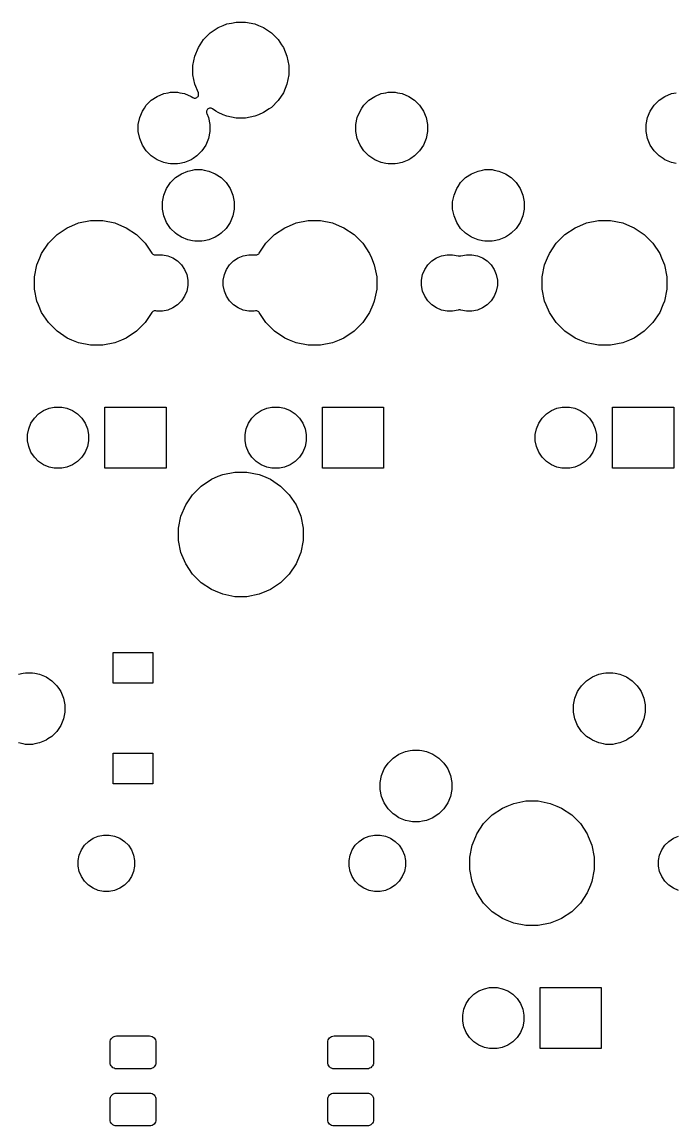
# Model space of a CAD drawing. Extents: x -9 to 373, y -109 to 9.
# Drawn here: x 311.87 to 333.3, y -108.63 to -72.4 of the extents above; entities that cross this region are included whole.
import ezdxf

# ---------------------------------------------------------------- set-up
doc = ezdxf.new("R2010")
doc.units = 0
doc.layers.add('BLACK', color=7, linetype='CONTINUOUS')

msp = doc.modelspace()

# ---------------------------------------------------------------- linework, layer by layer
at = {"layer": 'BLACK', "linetype": 'CONTINUOUS'}
for p, q in [((318.596, -72.463), (318.748, -72.4328)), ((318.748, -72.4328), (318.901, -72.4025)), ((318.901, -72.4025), (319.211, -72.4025)), ((319.211, -72.4025), (319.515, -72.463)), ((317.832, -72.9735), (318.052, -72.7541)), ((318.052, -72.7541), (318.31, -72.5818)), ((318.31, -72.5818), (318.478, -72.5122)), ((318.31, -72.5818), (318.31, -72.5818)), ((318.478, -72.5122), (318.596, -72.463)), ((319.515, -72.463), (319.634, -72.5122)), ((319.634, -72.5122), (319.802, -72.5818)), ((319.802, -72.5818), (319.802, -72.5818)), ((319.802, -72.5818), (320.06, -72.7541)), ((320.06, -72.7541), (320.279, -72.9735)), ((317.66, -73.2315), (317.717, -73.1459)), ((317.717, -73.1459), (317.832, -72.9735)), ((320.279, -72.9735), (320.394, -73.1459)), ((320.394, -73.1459), (320.451, -73.2315)), ((317.481, -73.8224), (317.541, -73.5181)), ((317.541, -73.5181), (317.66, -73.2315)), ((320.451, -73.2315), (320.57, -73.5181)), ((320.57, -73.5181), (320.631, -73.8224)), ((317.481, -74.1326), (317.481, -73.8224)), ((320.631, -73.8224), (320.631, -74.1326)), ((317.541, -74.4369), (317.481, -74.1326)), ((320.631, -74.1326), (320.57, -74.4369)), ((317.66, -74.7242), (317.541, -74.4369)), ((320.57, -74.4369), (320.451, -74.7235)), ((315.952, -75.1328), (316.115, -74.969)), ((316.115, -74.969), (316.308, -74.8403)), ((316.308, -74.8403), (316.522, -74.7517)), ((316.308, -74.8403), (316.308, -74.8403)), ((316.522, -74.7517), (316.673, -74.7216)), ((316.673, -74.7216), (316.749, -74.7065)), ((316.749, -74.7065), (316.981, -74.7065)), ((316.981, -74.7065), (317.057, -74.7216)), ((317.057, -74.7216), (317.208, -74.7517)), ((317.208, -74.7517), (317.422, -74.8403)), ((317.422, -74.8403), (317.422, -74.8403)), ((317.422, -74.8403), (317.475, -74.876)), ((317.475, -74.876), (317.497, -74.8875)), ((317.497, -74.8875), (317.52, -74.8946)), ((317.52, -74.8946), (317.545, -74.897)), ((317.545, -74.897), (317.569, -74.8946)), ((317.569, -74.8946), (317.593, -74.8875)), ((317.593, -74.8875), (317.614, -74.876)), ((317.614, -74.876), (317.633, -74.8604)), ((317.633, -74.8604), (317.649, -74.8415)), ((317.649, -74.8415), (317.66, -74.8199)), ((317.667, -74.7476), (317.66, -74.7242)), ((317.66, -74.8199), (317.667, -74.7964)), ((317.67, -74.772), (317.667, -74.7476)), ((317.667, -74.7964), (317.67, -74.772)), ((320.279, -74.9815), (320.06, -75.2009)), ((320.451, -74.7235), (320.279, -74.9815)), ((320.451, -74.7235), (320.451, -74.7235)), ((323.095, -75.1328), (323.259, -74.969)), ((323.259, -74.969), (323.452, -74.8403)), ((323.452, -74.8403), (323.666, -74.7517)), ((323.452, -74.8403), (323.452, -74.8403)), ((323.666, -74.7517), (323.817, -74.7216)), ((323.817, -74.7216), (323.893, -74.7065)), ((323.893, -74.7065), (324.125, -74.7065)), ((324.125, -74.7065), (324.2, -74.7216)), ((324.2, -74.7216), (324.352, -74.7517)), ((324.352, -74.7517), (324.566, -74.8403)), ((324.566, -74.8403), (324.566, -74.8403)), ((324.566, -74.8403), (324.758, -74.969)), ((324.758, -74.969), (324.922, -75.1328)), ((332.62, -75.1328), (332.784, -74.969)), ((332.784, -74.969), (332.977, -74.8403)), ((332.977, -74.8403), (333.191, -74.7517)), ((332.977, -74.8403), (332.977, -74.8403)), ((333.191, -74.7517), (333.342, -74.7216)), ((315.734, -75.5395), (315.823, -75.3255)), ((315.823, -75.3255), (315.887, -75.2299)), ((315.887, -75.2299), (315.952, -75.1328)), ((317.931, -75.3281), (317.929, -75.3525)), ((317.929, -75.3525), (317.931, -75.3769)), ((317.938, -75.3047), (317.931, -75.3281)), ((317.95, -75.283), (317.938, -75.3047)), ((317.965, -75.2641), (317.95, -75.283)), ((317.984, -75.2486), (317.965, -75.2641)), ((318.006, -75.237), (317.984, -75.2486)), ((318.029, -75.2299), (318.006, -75.237)), ((318.054, -75.2275), (318.029, -75.2299)), ((318.078, -75.2299), (318.054, -75.2275)), ((318.101, -75.237), (318.078, -75.2299)), ((318.123, -75.2486), (318.101, -75.237)), ((318.238, -75.3255), (318.123, -75.2486)), ((318.31, -75.3732), (318.238, -75.3255)), ((319.983, -75.2519), (319.802, -75.3732)), ((320.06, -75.2009), (319.983, -75.2519)), ((322.878, -75.5395), (322.967, -75.3255)), ((322.967, -75.3255), (323.03, -75.2299)), ((323.03, -75.2299), (323.095, -75.1328)), ((324.922, -75.1328), (324.987, -75.2299)), ((324.987, -75.2299), (325.051, -75.3255)), ((325.051, -75.3255), (325.14, -75.5395)), ((332.403, -75.5395), (332.492, -75.3255)), ((332.492, -75.3255), (332.555, -75.2299)), ((332.555, -75.2299), (332.62, -75.1328)), ((315.689, -75.7667), (315.734, -75.5395)), ((317.931, -75.3769), (317.938, -75.4003)), ((317.938, -75.4003), (317.996, -75.5395)), ((317.996, -75.5395), (318.041, -75.7667)), ((318.478, -75.4428), (318.31, -75.3732)), ((318.596, -75.492), (318.478, -75.4428)), ((318.748, -75.5222), (318.596, -75.492)), ((318.901, -75.5525), (318.748, -75.5222)), ((319.211, -75.5525), (318.901, -75.5525)), ((319.363, -75.5222), (319.211, -75.5525)), ((319.515, -75.492), (319.363, -75.5222)), ((319.634, -75.4428), (319.515, -75.492)), ((319.802, -75.3732), (319.634, -75.4428)), ((322.833, -75.7667), (322.878, -75.5395)), ((325.14, -75.5395), (325.185, -75.7667)), ((332.358, -75.7667), (332.403, -75.5395)), ((315.689, -75.9983), (315.689, -75.7667)), ((315.734, -76.2255), (315.689, -75.9983)), ((318.041, -75.9983), (317.996, -76.2255)), ((318.041, -75.7667), (318.041, -75.9983)), ((322.833, -75.9983), (322.833, -75.7667)), ((322.878, -76.2255), (322.833, -75.9983)), ((325.185, -75.9983), (325.14, -76.2255)), ((325.185, -75.7667), (325.185, -75.9983)), ((332.358, -75.9983), (332.358, -75.7667)), ((332.403, -76.2255), (332.358, -75.9983)), ((315.823, -76.4395), (315.734, -76.2255)), ((315.952, -76.6322), (315.823, -76.4395)), ((315.823, -76.4395), (315.823, -76.4395)), ((317.907, -76.4395), (317.778, -76.6322)), ((317.996, -76.2255), (317.907, -76.4395)), ((317.907, -76.4395), (317.907, -76.4395)), ((322.967, -76.4395), (322.878, -76.2255)), ((323.095, -76.6322), (322.967, -76.4395)), ((322.967, -76.4395), (322.967, -76.4395)), ((325.051, -76.4395), (324.922, -76.6322)), ((325.14, -76.2255), (325.051, -76.4395)), ((325.051, -76.4395), (325.051, -76.4395)), ((332.492, -76.4395), (332.403, -76.2255)), ((332.62, -76.6322), (332.492, -76.4395)), ((332.492, -76.4395), (332.492, -76.4395)), ((316.115, -76.796), (315.952, -76.6322)), ((316.244, -76.8818), (316.115, -76.796)), ((317.615, -76.796), (317.486, -76.8818)), ((317.778, -76.6322), (317.615, -76.796)), ((323.259, -76.796), (323.095, -76.6322)), ((323.388, -76.8818), (323.259, -76.796)), ((324.758, -76.796), (324.63, -76.8818)), ((324.922, -76.6322), (324.758, -76.796)), ((332.784, -76.796), (332.62, -76.6322)), ((332.913, -76.8818), (332.784, -76.796)), ((316.308, -76.9247), (316.244, -76.8818)), ((316.522, -77.0133), (316.308, -76.9247)), ((316.673, -77.0434), (316.522, -77.0133)), ((316.749, -77.0585), (316.673, -77.0434)), ((316.981, -77.0585), (316.749, -77.0585)), ((317.057, -77.0434), (316.981, -77.0585)), ((317.208, -77.0133), (317.057, -77.0434)), ((317.422, -76.9247), (317.208, -77.0133)), ((317.486, -76.8818), (317.422, -76.9247)), ((323.452, -76.9247), (323.388, -76.8818)), ((323.666, -77.0133), (323.452, -76.9247)), ((323.817, -77.0434), (323.666, -77.0133)), ((323.893, -77.0585), (323.817, -77.0434)), ((324.125, -77.0585), (323.893, -77.0585)), ((324.2, -77.0434), (324.125, -77.0585)), ((324.352, -77.0133), (324.2, -77.0434)), ((324.566, -76.9247), (324.352, -77.0133)), ((324.63, -76.8818), (324.566, -76.9247)), ((332.977, -76.9247), (332.913, -76.8818)), ((333.191, -77.0133), (332.977, -76.9247)), ((333.342, -77.0434), (333.191, -77.0133)), ((316.745, -77.6728), (316.909, -77.509)), ((316.909, -77.509), (317.102, -77.3803)), ((317.102, -77.3803), (317.316, -77.2917)), ((317.102, -77.3803), (317.102, -77.3803)), ((317.316, -77.2917), (317.467, -77.2616)), ((317.467, -77.2616), (317.543, -77.2465)), ((317.543, -77.2465), (317.775, -77.2465)), ((317.775, -77.2465), (317.85, -77.2616)), ((317.85, -77.2616), (318.002, -77.2917)), ((318.002, -77.2917), (318.216, -77.3803)), ((318.216, -77.3803), (318.216, -77.3803)), ((318.216, -77.3803), (318.408, -77.509)), ((318.408, -77.509), (318.572, -77.6728)), ((326.27, -77.6728), (326.434, -77.509)), ((326.434, -77.509), (326.627, -77.3803)), ((326.627, -77.3803), (326.841, -77.2917)), ((326.627, -77.3803), (326.627, -77.3803)), ((326.841, -77.2917), (326.992, -77.2616)), ((326.992, -77.2616), (327.068, -77.2465)), ((327.068, -77.2465), (327.3, -77.2465)), ((327.3, -77.2465), (327.375, -77.2616)), ((327.375, -77.2616), (327.527, -77.2917)), ((327.527, -77.2917), (327.741, -77.3803)), ((327.741, -77.3803), (327.741, -77.3803)), ((327.741, -77.3803), (327.933, -77.509)), ((327.933, -77.509), (328.097, -77.6728)), ((316.528, -78.0795), (316.617, -77.8655)), ((316.617, -77.8655), (316.659, -77.8013)), ((316.659, -77.8013), (316.745, -77.6728)), ((318.572, -77.6728), (318.658, -77.8013)), ((318.658, -77.8013), (318.701, -77.8655)), ((318.701, -77.8655), (318.79, -78.0795)), ((326.053, -78.0795), (326.142, -77.8655)), ((326.142, -77.8655), (326.184, -77.8013)), ((326.184, -77.8013), (326.27, -77.6728)), ((328.097, -77.6728), (328.183, -77.8013)), ((328.183, -77.8013), (328.226, -77.8655)), ((328.226, -77.8655), (328.315, -78.0795)), ((316.483, -78.3067), (316.528, -78.0795)), ((318.79, -78.0795), (318.835, -78.3067)), ((326.008, -78.3067), (326.053, -78.0795)), ((328.315, -78.0795), (328.36, -78.3067)), ((316.483, -78.5383), (316.483, -78.3067)), ((316.528, -78.7655), (316.483, -78.5383)), ((318.835, -78.5383), (318.79, -78.7655)), ((318.835, -78.3067), (318.835, -78.5383)), ((326.008, -78.5383), (326.008, -78.3067)), ((326.053, -78.7655), (326.008, -78.5383)), ((328.36, -78.5383), (328.315, -78.7655)), ((328.36, -78.3067), (328.36, -78.5383)), ((313.729, -78.9962), (314.124, -78.9176)), ((314.124, -78.9176), (314.526, -78.9176)), ((314.526, -78.9176), (314.921, -78.9962)), ((316.617, -78.9795), (316.528, -78.7655)), ((316.745, -79.1722), (316.617, -78.9795)), ((316.617, -78.9795), (316.617, -78.9795)), ((318.701, -78.9795), (318.572, -79.1722)), ((318.79, -78.7655), (318.701, -78.9795)), ((318.701, -78.9795), (318.701, -78.9795)), ((320.872, -78.9962), (321.267, -78.9176)), ((321.267, -78.9176), (321.67, -78.9176)), ((321.67, -78.9176), (322.065, -78.9962)), ((326.142, -78.9795), (326.053, -78.7655)), ((326.27, -79.1722), (326.142, -78.9795)), ((326.142, -78.9795), (326.142, -78.9795)), ((328.226, -78.9795), (328.097, -79.1722)), ((328.315, -78.7655), (328.226, -78.9795)), ((328.226, -78.9795), (328.226, -78.9795)), ((330.397, -78.9962), (330.792, -78.9176)), ((330.792, -78.9176), (331.195, -78.9176)), ((331.195, -78.9176), (331.59, -78.9962)), ((313.021, -79.3741), (313.356, -79.1503)), ((313.356, -79.1503), (313.511, -79.0865)), ((313.511, -79.0865), (313.729, -78.9962)), ((314.921, -78.9962), (315.139, -79.0865)), ((315.139, -79.0865), (315.294, -79.1503)), ((315.294, -79.1503), (315.629, -79.3741)), ((316.909, -79.336), (316.745, -79.1722)), ((316.966, -79.3741), (316.909, -79.336)), ((318.408, -79.336), (318.351, -79.3741)), ((318.572, -79.1722), (318.408, -79.336)), ((320.165, -79.3741), (320.5, -79.1503)), ((320.5, -79.1503), (320.654, -79.0865)), ((320.654, -79.0865), (320.872, -78.9962)), ((322.065, -78.9962), (322.283, -79.0865)), ((322.283, -79.0865), (322.437, -79.1503)), ((322.437, -79.1503), (322.772, -79.3741)), ((326.434, -79.336), (326.27, -79.1722)), ((326.491, -79.3741), (326.434, -79.336)), ((327.933, -79.336), (327.876, -79.3741)), ((328.097, -79.1722), (327.933, -79.336)), ((329.69, -79.3741), (330.025, -79.1503)), ((330.025, -79.1503), (330.179, -79.0865)), ((330.179, -79.0865), (330.397, -78.9962)), ((331.59, -78.9962), (331.808, -79.0865)), ((331.808, -79.0865), (331.962, -79.1503)), ((331.962, -79.1503), (332.297, -79.3741)), ((312.513, -79.9939), (312.737, -79.659)), ((312.737, -79.659), (313.021, -79.3741)), ((315.629, -79.3741), (315.913, -79.659)), ((315.913, -79.659), (315.913, -79.659)), ((315.913, -79.659), (316.135, -79.9902)), ((317.102, -79.4647), (316.966, -79.3741)), ((317.316, -79.5533), (317.102, -79.4647)), ((317.467, -79.5834), (317.316, -79.5533)), ((317.543, -79.5985), (317.467, -79.5834)), ((317.775, -79.5985), (317.543, -79.5985)), ((317.85, -79.5834), (317.775, -79.5985)), ((318.002, -79.5533), (317.85, -79.5834)), ((318.216, -79.4647), (318.002, -79.5533)), ((318.351, -79.3741), (318.216, -79.4647)), ((319.659, -79.9902), (319.88, -79.659)), ((319.88, -79.659), (320.165, -79.3741)), ((319.88, -79.659), (319.88, -79.659)), ((322.772, -79.3741), (323.057, -79.659)), ((323.057, -79.659), (323.281, -79.9939)), ((326.627, -79.4647), (326.491, -79.3741)), ((326.841, -79.5533), (326.627, -79.4647)), ((326.992, -79.5834), (326.841, -79.5533)), ((327.068, -79.5985), (326.992, -79.5834)), ((327.3, -79.5985), (327.068, -79.5985)), ((327.375, -79.5834), (327.3, -79.5985)), ((327.527, -79.5533), (327.375, -79.5834)), ((327.741, -79.4647), (327.527, -79.5533)), ((327.876, -79.3741), (327.741, -79.4647)), ((329.182, -79.9939), (329.405, -79.659)), ((329.405, -79.659), (329.69, -79.3741)), ((332.297, -79.3741), (332.582, -79.659)), ((332.582, -79.659), (332.806, -79.9939)), ((312.453, -80.1379), (312.513, -79.9939)), ((316.135, -79.9902), (316.15, -80.0092)), ((316.15, -80.0092), (316.169, -80.0247)), ((316.169, -80.0247), (316.191, -80.0363)), ((316.191, -80.0363), (316.214, -80.0434)), ((316.214, -80.0434), (316.239, -80.0458)), ((316.239, -80.0458), (316.263, -80.0434)), ((316.263, -80.0434), (316.298, -80.0365)), ((316.298, -80.0365), (316.48, -80.0365)), ((316.48, -80.0365), (316.659, -80.0721)), ((319.135, -80.0721), (319.314, -80.0365)), ((319.314, -80.0365), (319.496, -80.0365)), ((319.496, -80.0365), (319.531, -80.0434)), ((319.531, -80.0434), (319.555, -80.0458)), ((319.555, -80.0458), (319.579, -80.0434)), ((319.579, -80.0434), (319.603, -80.0363)), ((319.603, -80.0363), (319.625, -80.0247)), ((319.625, -80.0247), (319.643, -80.0092)), ((319.643, -80.0092), (319.659, -79.9902)), ((323.281, -79.9939), (323.341, -80.1379)), ((325.644, -80.0721), (325.823, -80.0365)), ((325.823, -80.0365), (326.005, -80.0365)), ((326.005, -80.0365), (326.184, -80.0721)), ((326.279, -80.0721), (326.458, -80.0365)), ((326.458, -80.0365), (326.64, -80.0365)), ((326.64, -80.0365), (326.819, -80.0721)), ((329.122, -80.1379), (329.182, -79.9939)), ((332.806, -79.9939), (332.866, -80.1379)), ((312.28, -80.7611), (312.359, -80.366)), ((312.359, -80.366), (312.453, -80.1379)), ((316.659, -80.0721), (316.827, -80.1419)), ((316.827, -80.1419), (316.979, -80.2432)), ((316.979, -80.2432), (317.108, -80.3722)), ((317.108, -80.3722), (317.209, -80.5239)), ((318.584, -80.5239), (318.686, -80.3722)), ((318.686, -80.3722), (318.815, -80.2432)), ((318.815, -80.2432), (318.966, -80.1419)), ((318.966, -80.1419), (319.135, -80.0721)), ((323.341, -80.1379), (323.435, -80.366)), ((323.435, -80.366), (323.514, -80.7611)), ((325.093, -80.5239), (325.194, -80.3722)), ((325.194, -80.3722), (325.323, -80.2432)), ((325.323, -80.2432), (325.475, -80.1419)), ((325.475, -80.1419), (325.644, -80.0721)), ((326.184, -80.0721), (326.184, -80.0721)), ((326.184, -80.0721), (326.184, -80.0722)), ((326.184, -80.0722), (326.207, -80.079)), ((326.207, -80.079), (326.231, -80.0814)), ((326.231, -80.0814), (326.256, -80.079)), ((326.256, -80.079), (326.278, -80.0722)), ((326.278, -80.0722), (326.279, -80.0721)), ((326.279, -80.0721), (326.279, -80.0721)), ((326.819, -80.0721), (326.987, -80.1419)), ((326.987, -80.1419), (327.139, -80.2432)), ((327.139, -80.2432), (327.268, -80.3722)), ((327.268, -80.3722), (327.369, -80.5239)), ((328.949, -80.7611), (329.027, -80.366)), ((329.027, -80.366), (329.122, -80.1379)), ((332.866, -80.1379), (332.96, -80.366)), ((332.96, -80.366), (333.039, -80.7611)), ((312.28, -81.1639), (312.28, -80.7611)), ((317.209, -80.5239), (317.279, -80.6924)), ((317.279, -80.6924), (317.315, -80.8713)), ((318.479, -80.8713), (318.515, -80.6924)), ((318.515, -80.6924), (318.584, -80.5239)), ((323.514, -80.7611), (323.514, -81.1639)), ((324.988, -80.8713), (325.023, -80.6924)), ((325.023, -80.6924), (325.093, -80.5239)), ((327.369, -80.5239), (327.439, -80.6924)), ((327.439, -80.6924), (327.475, -80.8713)), ((328.949, -81.1639), (328.949, -80.7611)), ((333.039, -80.7611), (333.039, -81.1639)), ((317.315, -81.0537), (317.279, -81.2326)), ((317.315, -80.8713), (317.315, -81.0537)), ((318.479, -81.0537), (318.479, -80.8713)), ((318.515, -81.2326), (318.479, -81.0537)), ((324.988, -81.0537), (324.988, -80.8713)), ((325.023, -81.2326), (324.988, -81.0537)), ((327.475, -81.0537), (327.439, -81.2326)), ((327.475, -80.8713), (327.475, -81.0537)), ((312.359, -81.559), (312.28, -81.1639)), ((317.209, -81.4011), (317.108, -81.5528)), ((317.279, -81.2326), (317.209, -81.4011)), ((318.584, -81.4011), (318.515, -81.2326)), ((318.686, -81.5528), (318.584, -81.4011)), ((323.514, -81.1639), (323.435, -81.559)), ((325.093, -81.4011), (325.023, -81.2326)), ((325.194, -81.5528), (325.093, -81.4011)), ((327.369, -81.4011), (327.268, -81.5528)), ((327.439, -81.2326), (327.369, -81.4011)), ((329.027, -81.559), (328.949, -81.1639)), ((333.039, -81.1639), (332.96, -81.559)), ((312.41, -81.6818), (312.359, -81.559)), ((312.513, -81.9311), (312.41, -81.6818)), ((316.659, -81.8529), (316.48, -81.8885)), ((316.827, -81.7831), (316.659, -81.8529)), ((316.979, -81.6818), (316.827, -81.7831)), ((317.108, -81.5528), (316.979, -81.6818)), ((318.815, -81.6818), (318.686, -81.5528)), ((318.966, -81.7831), (318.815, -81.6818)), ((319.135, -81.8529), (318.966, -81.7831)), ((319.314, -81.8885), (319.135, -81.8529)), ((323.384, -81.6818), (323.281, -81.9311)), ((323.435, -81.559), (323.384, -81.6818)), ((325.323, -81.6818), (325.194, -81.5528)), ((325.475, -81.7831), (325.323, -81.6818)), ((325.644, -81.8529), (325.475, -81.7831)), ((325.823, -81.8885), (325.644, -81.8529)), ((326.184, -81.8529), (326.005, -81.8885)), ((326.207, -81.846), (326.184, -81.8528)), ((326.184, -81.8528), (326.184, -81.8529)), ((326.184, -81.8529), (326.184, -81.8529)), ((326.231, -81.8436), (326.207, -81.846)), ((326.256, -81.846), (326.231, -81.8436)), ((326.278, -81.8528), (326.256, -81.846)), ((326.279, -81.8529), (326.278, -81.8528)), ((326.458, -81.8885), (326.279, -81.8529)), ((326.279, -81.8529), (326.279, -81.8529)), ((326.819, -81.8529), (326.64, -81.8885)), ((326.987, -81.7831), (326.819, -81.8529)), ((327.139, -81.6818), (326.987, -81.7831)), ((327.268, -81.5528), (327.139, -81.6818)), ((329.078, -81.6818), (329.027, -81.559)), ((329.182, -81.9311), (329.078, -81.6818)), ((332.909, -81.6818), (332.806, -81.9311)), ((332.96, -81.559), (332.909, -81.6818)), ((312.737, -82.266), (312.513, -81.9311)), ((316.135, -81.9348), (315.913, -82.266)), ((316.15, -81.9158), (316.135, -81.9348)), ((316.169, -81.9003), (316.15, -81.9158)), ((316.191, -81.8887), (316.169, -81.9003)), ((316.214, -81.8816), (316.191, -81.8887)), ((316.239, -81.8792), (316.214, -81.8816)), ((316.263, -81.8816), (316.239, -81.8792)), ((316.298, -81.8885), (316.263, -81.8816)), ((316.48, -81.8885), (316.298, -81.8885)), ((319.496, -81.8885), (319.314, -81.8885)), ((319.531, -81.8816), (319.496, -81.8885)), ((319.555, -81.8792), (319.531, -81.8816)), ((319.579, -81.8816), (319.555, -81.8792)), ((319.603, -81.8887), (319.579, -81.8816)), ((319.625, -81.9003), (319.603, -81.8887)), ((319.643, -81.9158), (319.625, -81.9003)), ((319.659, -81.9348), (319.643, -81.9158)), ((319.88, -82.266), (319.659, -81.9348)), ((323.281, -81.9311), (323.057, -82.266)), ((326.005, -81.8885), (325.823, -81.8885)), ((326.64, -81.8885), (326.458, -81.8885)), ((329.405, -82.266), (329.182, -81.9311)), ((332.806, -81.9311), (332.582, -82.266)), ((313.021, -82.5509), (312.737, -82.266)), ((313.356, -82.7747), (313.021, -82.5509)), ((315.629, -82.5509), (315.294, -82.7747)), ((315.913, -82.266), (315.629, -82.5509)), ((320.165, -82.5509), (319.88, -82.266)), ((320.5, -82.7747), (320.165, -82.5509)), ((322.772, -82.5509), (322.437, -82.7747)), ((323.057, -82.266), (322.772, -82.5509)), ((329.69, -82.5509), (329.405, -82.266)), ((330.025, -82.7747), (329.69, -82.5509)), ((332.297, -82.5509), (331.962, -82.7747)), ((332.582, -82.266), (332.297, -82.5509)), ((313.511, -82.8385), (313.356, -82.7747)), ((313.729, -82.9288), (313.511, -82.8385)), ((314.124, -83.0074), (313.729, -82.9288)), ((314.921, -82.9288), (314.526, -83.0074)), ((315.139, -82.8385), (314.921, -82.9288)), ((315.294, -82.7747), (315.139, -82.8385)), ((320.654, -82.8385), (320.5, -82.7747)), ((320.872, -82.9288), (320.654, -82.8385)), ((321.267, -83.0074), (320.872, -82.9288)), ((322.065, -82.9288), (321.67, -83.0074)), ((322.283, -82.8385), (322.065, -82.9288)), ((322.437, -82.7747), (322.283, -82.8385)), ((330.179, -82.8385), (330.025, -82.7747)), ((330.397, -82.9288), (330.179, -82.8385)), ((330.792, -83.0074), (330.397, -82.9288)), ((331.59, -82.9288), (331.195, -83.0074)), ((331.808, -82.8385), (331.59, -82.9288)), ((331.962, -82.7747), (331.808, -82.8385)), ((314.526, -83.0074), (314.124, -83.0074)), ((321.67, -83.0074), (321.267, -83.0074)), ((331.195, -83.0074), (330.792, -83.0074)), ((312.58, -85.1532), (312.762, -85.0776)), ((312.762, -85.0776), (312.932, -85.0439)), ((312.932, -85.0439), (312.956, -85.039)), ((312.956, -85.039), (313.154, -85.039)), ((313.154, -85.039), (313.178, -85.0439)), ((313.178, -85.0439), (313.348, -85.0776)), ((313.348, -85.0776), (313.53, -85.1532)), ((314.591, -87.046), (314.591, -85.039)), ((314.591, -85.039), (316.599, -85.039)), ((316.599, -85.039), (316.599, -87.046)), ((319.723, -85.1532), (319.906, -85.0776)), ((319.906, -85.0776), (320.075, -85.0439)), ((320.075, -85.0439), (320.1, -85.039)), ((320.1, -85.039), (320.298, -85.039)), ((320.298, -85.039), (320.322, -85.0439)), ((320.322, -85.0439), (320.491, -85.0776)), ((320.491, -85.0776), (320.674, -85.1532)), ((321.735, -87.046), (321.735, -85.039)), ((321.735, -85.039), (323.742, -85.039)), ((323.742, -85.039), (323.742, -87.046)), ((329.248, -85.1532), (329.431, -85.0776)), ((329.431, -85.0776), (329.6, -85.0439)), ((329.6, -85.0439), (329.625, -85.039)), ((329.625, -85.039), (329.823, -85.039)), ((329.823, -85.039), (329.847, -85.0439)), ((329.847, -85.0439), (330.016, -85.0776)), ((330.016, -85.0776), (330.199, -85.1532)), ((331.26, -87.046), (331.26, -85.039)), ((331.26, -85.039), (333.267, -85.039)), ((333.267, -85.039), (333.267, -87.046)), ((312.166, -85.5672), (312.276, -85.4028)), ((312.276, -85.4028), (312.415, -85.263)), ((312.415, -85.263), (312.58, -85.1532)), ((313.53, -85.1532), (313.695, -85.263)), ((313.695, -85.263), (313.834, -85.4028)), ((313.834, -85.4028), (313.944, -85.5672)), ((319.309, -85.5672), (319.419, -85.4028)), ((319.419, -85.4028), (319.559, -85.263)), ((319.559, -85.263), (319.723, -85.1532)), ((320.674, -85.1532), (320.838, -85.263)), ((320.838, -85.263), (320.978, -85.4028)), ((320.978, -85.4028), (321.088, -85.5672)), ((328.834, -85.5672), (328.944, -85.4028)), ((328.944, -85.4028), (329.084, -85.263)), ((329.084, -85.263), (329.248, -85.1532)), ((330.199, -85.1532), (330.363, -85.263)), ((330.363, -85.263), (330.503, -85.4028)), ((330.503, -85.4028), (330.613, -85.5672)), ((312.051, -85.9437), (312.09, -85.7498)), ((312.09, -85.7498), (312.166, -85.5672)), ((313.944, -85.5672), (314.02, -85.7498)), ((314.02, -85.7498), (314.058, -85.9437)), ((319.195, -85.9437), (319.234, -85.7498)), ((319.234, -85.7498), (319.309, -85.5672)), ((321.088, -85.5672), (321.164, -85.7498)), ((321.164, -85.7498), (321.202, -85.9437)), ((328.72, -85.9437), (328.759, -85.7498)), ((328.759, -85.7498), (328.834, -85.5672)), ((330.613, -85.5672), (330.689, -85.7498)), ((330.689, -85.7498), (330.727, -85.9437)), ((312.051, -86.1413), (312.051, -85.9437)), ((312.09, -86.3352), (312.051, -86.1413)), ((314.058, -86.1413), (314.02, -86.3352)), ((314.058, -85.9437), (314.058, -86.1413)), ((319.195, -86.1413), (319.195, -85.9437)), ((319.234, -86.3352), (319.195, -86.1413)), ((321.202, -86.1413), (321.164, -86.3352)), ((321.202, -85.9437), (321.202, -86.1413)), ((328.72, -86.1413), (328.72, -85.9437)), ((328.759, -86.3352), (328.72, -86.1413)), ((330.727, -86.1413), (330.689, -86.3352)), ((330.727, -85.9437), (330.727, -86.1413)), ((312.166, -86.5178), (312.09, -86.3352)), ((312.276, -86.6822), (312.166, -86.5178)), ((313.944, -86.5178), (313.834, -86.6822)), ((314.02, -86.3352), (313.944, -86.5178)), ((319.309, -86.5178), (319.234, -86.3352)), ((319.419, -86.6822), (319.309, -86.5178)), ((321.088, -86.5178), (320.978, -86.6822)), ((321.164, -86.3352), (321.088, -86.5178)), ((328.834, -86.5178), (328.759, -86.3352)), ((328.944, -86.6822), (328.834, -86.5178)), ((330.613, -86.5178), (330.503, -86.6822)), ((330.689, -86.3352), (330.613, -86.5178)), ((312.415, -86.822), (312.276, -86.6822)), ((312.58, -86.9318), (312.415, -86.822)), ((312.762, -87.0074), (312.58, -86.9318)), ((313.53, -86.9318), (313.348, -87.0074)), ((313.695, -86.822), (313.53, -86.9318)), ((313.834, -86.6822), (313.695, -86.822)), ((319.559, -86.822), (319.419, -86.6822)), ((319.723, -86.9318), (319.559, -86.822)), ((319.906, -87.0074), (319.723, -86.9318)), ((320.674, -86.9318), (320.491, -87.0074)), ((320.838, -86.822), (320.674, -86.9318)), ((320.978, -86.6822), (320.838, -86.822)), ((329.084, -86.822), (328.944, -86.6822)), ((329.248, -86.9318), (329.084, -86.822)), ((329.431, -87.0074), (329.248, -86.9318)), ((330.199, -86.9318), (330.016, -87.0074)), ((330.363, -86.822), (330.199, -86.9318)), ((330.503, -86.6822), (330.363, -86.822)), ((312.929, -87.0405), (312.762, -87.0074)), ((312.956, -87.046), (312.929, -87.0405)), ((313.154, -87.046), (312.956, -87.046)), ((313.181, -87.0405), (313.154, -87.046)), ((313.348, -87.0074), (313.181, -87.0405)), ((316.599, -87.046), (314.591, -87.046)), ((318.087, -87.4053), (318.316, -87.3104)), ((318.316, -87.3104), (318.459, -87.2512)), ((318.459, -87.2512), (318.854, -87.1726)), ((318.854, -87.1726), (319.257, -87.1726)), ((319.257, -87.1726), (319.652, -87.2512)), ((319.652, -87.2512), (319.795, -87.3104)), ((319.795, -87.3104), (320.024, -87.4053)), ((320.072, -87.0405), (319.906, -87.0074)), ((320.1, -87.046), (320.072, -87.0405)), ((320.298, -87.046), (320.1, -87.046)), ((320.325, -87.0405), (320.298, -87.046)), ((320.491, -87.0074), (320.325, -87.0405)), ((323.742, -87.046), (321.735, -87.046)), ((329.597, -87.0405), (329.431, -87.0074)), ((329.625, -87.046), (329.597, -87.0405)), ((329.823, -87.046), (329.625, -87.046)), ((329.85, -87.0405), (329.823, -87.046)), ((330.016, -87.0074), (329.85, -87.0405)), ((333.267, -87.046), (331.26, -87.046)), ((317.467, -87.914), (317.752, -87.6291)), ((317.752, -87.6291), (318.087, -87.4053)), ((320.024, -87.4053), (320.359, -87.6291)), ((320.359, -87.6291), (320.644, -87.914)), ((317.244, -88.2489), (317.467, -87.914)), ((320.644, -87.914), (320.868, -88.2489)), ((317.089, -88.621), (317.244, -88.2489)), ((317.244, -88.2489), (317.244, -88.2489)), ((320.868, -88.2489), (320.868, -88.2489)), ((320.868, -88.2489), (321.022, -88.621)), ((317.011, -89.0161), (317.089, -88.621)), ((321.022, -88.621), (321.101, -89.0161)), ((317.011, -89.4189), (317.011, -89.0161)), ((321.101, -89.0161), (321.101, -89.4189)), ((317.089, -89.814), (317.011, -89.4189)), ((321.101, -89.4189), (321.022, -89.814)), ((317.121, -89.891), (317.089, -89.814)), ((321.022, -89.814), (320.99, -89.891)), ((317.244, -90.1861), (317.121, -89.891)), ((317.467, -90.521), (317.244, -90.1861)), ((320.868, -90.1861), (320.644, -90.521)), ((320.99, -89.891), (320.868, -90.1861)), ((317.752, -90.8059), (317.467, -90.521)), ((320.644, -90.521), (320.359, -90.8059)), ((318.087, -91.0297), (317.752, -90.8059)), ((320.359, -90.8059), (320.024, -91.0297)), ((318.218, -91.084), (318.087, -91.0297)), ((318.459, -91.1838), (318.218, -91.084)), ((318.854, -91.2624), (318.459, -91.1838)), ((319.257, -91.2624), (318.854, -91.2624)), ((319.652, -91.1838), (319.257, -91.2624)), ((319.893, -91.084), (319.652, -91.1838)), ((320.024, -91.0297), (319.893, -91.084)), ((314.865, -94.101), (314.865, -93.099)), ((314.865, -93.099), (316.167, -93.099)), ((316.167, -93.099), (316.167, -94.101)), ((311.759, -93.8017), (311.911, -93.7716)), ((311.911, -93.7716), (311.987, -93.7565)), ((311.987, -93.7565), (312.218, -93.7565)), ((312.218, -93.7565), (312.294, -93.7716)), ((312.294, -93.7716), (312.446, -93.8017)), ((312.446, -93.8017), (312.66, -93.8903)), ((330.595, -93.8903), (330.809, -93.8017)), ((330.809, -93.8017), (330.961, -93.7716)), ((330.961, -93.7716), (331.037, -93.7565)), ((331.037, -93.7565), (331.268, -93.7565)), ((331.268, -93.7565), (331.344, -93.7716)), ((331.344, -93.7716), (331.496, -93.8017)), ((331.496, -93.8017), (331.71, -93.8903)), ((312.66, -93.8903), (312.66, -93.8903)), ((312.66, -93.8903), (312.852, -94.019)), ((312.852, -94.019), (313.016, -94.1828)), ((313.016, -94.1828), (313.102, -94.3113)), ((316.167, -94.101), (314.865, -94.101)), ((330.153, -94.3113), (330.239, -94.1828)), ((330.239, -94.1828), (330.403, -94.019)), ((330.403, -94.019), (330.595, -93.8903)), ((330.595, -93.8903), (330.595, -93.8903)), ((331.71, -93.8903), (331.71, -93.8903)), ((331.71, -93.8903), (331.902, -94.019)), ((331.902, -94.019), (332.066, -94.1828)), ((332.066, -94.1828), (332.152, -94.3113)), ((313.102, -94.3113), (313.145, -94.3755)), ((313.145, -94.3755), (313.233, -94.5895)), ((330.022, -94.5895), (330.11, -94.3755)), ((330.11, -94.3755), (330.153, -94.3113)), ((332.152, -94.3113), (332.195, -94.3755)), ((332.195, -94.3755), (332.283, -94.5895)), ((313.233, -94.5895), (313.279, -94.8167)), ((313.279, -94.8167), (313.279, -95.0483)), ((329.976, -94.8167), (330.022, -94.5895)), ((329.976, -95.0483), (329.976, -94.8167)), ((332.283, -94.5895), (332.328, -94.8167)), ((332.328, -94.8167), (332.328, -95.0483)), ((313.233, -95.2755), (313.145, -95.4895)), ((313.279, -95.0483), (313.233, -95.2755)), ((330.022, -95.2755), (329.976, -95.0483)), ((330.11, -95.4895), (330.022, -95.2755)), ((332.283, -95.2755), (332.195, -95.4895)), ((332.328, -95.0483), (332.283, -95.2755)), ((313.145, -95.4895), (313.016, -95.6822)), ((313.145, -95.4895), (313.145, -95.4895)), ((330.239, -95.6822), (330.11, -95.4895)), ((330.11, -95.4895), (330.11, -95.4895)), ((332.195, -95.4895), (332.066, -95.6822)), ((332.195, -95.4895), (332.195, -95.4895)), ((312.66, -95.9747), (312.446, -96.0633)), ((312.724, -95.9318), (312.66, -95.9747)), ((312.852, -95.846), (312.724, -95.9318)), ((313.016, -95.6822), (312.852, -95.846)), ((330.403, -95.846), (330.239, -95.6822)), ((330.531, -95.9318), (330.403, -95.846)), ((330.595, -95.9747), (330.531, -95.9318)), ((330.809, -96.0633), (330.595, -95.9747)), ((331.71, -95.9747), (331.496, -96.0633)), ((331.774, -95.9318), (331.71, -95.9747)), ((331.902, -95.846), (331.774, -95.9318)), ((332.066, -95.6822), (331.902, -95.846)), ((311.911, -96.0934), (311.759, -96.0633)), ((311.987, -96.1085), (311.911, -96.0934)), ((312.218, -96.1085), (311.987, -96.1085)), ((312.294, -96.0934), (312.218, -96.1085)), ((312.446, -96.0633), (312.294, -96.0934)), ((324.245, -96.4303), (324.459, -96.3417)), ((324.459, -96.3417), (324.611, -96.3116)), ((324.611, -96.3116), (324.687, -96.2965)), ((324.687, -96.2965), (324.918, -96.2965)), ((324.918, -96.2965), (324.994, -96.3116)), ((324.994, -96.3116), (325.146, -96.3417)), ((325.146, -96.3417), (325.36, -96.4303)), ((330.961, -96.0934), (330.809, -96.0633)), ((331.037, -96.1085), (330.961, -96.0934)), ((331.268, -96.1085), (331.037, -96.1085)), ((331.344, -96.0934), (331.268, -96.1085)), ((331.496, -96.0633), (331.344, -96.0934)), ((314.865, -97.401), (314.865, -96.399)), ((314.865, -96.399), (316.167, -96.399)), ((316.167, -96.399), (316.167, -97.401)), ((323.803, -96.8513), (323.889, -96.7228)), ((323.889, -96.7228), (324.053, -96.559)), ((324.053, -96.559), (324.245, -96.4303)), ((324.245, -96.4303), (324.245, -96.4303)), ((325.36, -96.4303), (325.36, -96.4303)), ((325.36, -96.4303), (325.552, -96.559)), ((325.552, -96.559), (325.716, -96.7228)), ((325.716, -96.7228), (325.802, -96.8513)), ((323.672, -97.1295), (323.76, -96.9155)), ((323.76, -96.9155), (323.803, -96.8513)), ((325.802, -96.8513), (325.845, -96.9155)), ((325.845, -96.9155), (325.933, -97.1295)), ((316.167, -97.401), (314.865, -97.401)), ((323.626, -97.3567), (323.672, -97.1295)), ((323.626, -97.5883), (323.626, -97.3567)), ((325.933, -97.1295), (325.978, -97.3567)), ((325.978, -97.3567), (325.978, -97.5883)), ((323.672, -97.8155), (323.626, -97.5883)), ((323.76, -98.0295), (323.672, -97.8155)), ((325.933, -97.8155), (325.845, -98.0295)), ((325.978, -97.5883), (325.933, -97.8155)), ((323.889, -98.2222), (323.76, -98.0295)), ((323.76, -98.0295), (323.76, -98.0295)), ((325.845, -98.0295), (325.716, -98.2222)), ((325.845, -98.0295), (325.845, -98.0295)), ((327.644, -98.2003), (327.798, -98.1365)), ((327.798, -98.1365), (328.016, -98.0462)), ((328.016, -98.0462), (328.411, -97.9676)), ((328.411, -97.9676), (328.814, -97.9676)), ((328.814, -97.9676), (329.209, -98.0462)), ((329.209, -98.0462), (329.427, -98.1365)), ((329.427, -98.1365), (329.581, -98.2003)), ((324.053, -98.386), (323.889, -98.2222)), ((324.11, -98.4241), (324.053, -98.386)), ((324.245, -98.5147), (324.11, -98.4241)), ((324.459, -98.6033), (324.245, -98.5147)), ((325.36, -98.5147), (325.146, -98.6033)), ((325.495, -98.4241), (325.36, -98.5147)), ((325.552, -98.386), (325.495, -98.4241)), ((325.716, -98.2222), (325.552, -98.386)), ((327.024, -98.709), (327.309, -98.4241)), ((327.309, -98.4241), (327.644, -98.2003)), ((329.581, -98.2003), (329.916, -98.4241)), ((329.916, -98.4241), (330.201, -98.709)), ((324.584, -98.6281), (324.459, -98.6033)), ((324.687, -98.6485), (324.584, -98.6281)), ((324.918, -98.6485), (324.687, -98.6485)), ((325.021, -98.6281), (324.918, -98.6485)), ((325.146, -98.6033), (325.021, -98.6281)), ((326.8, -99.0439), (327.024, -98.709)), ((330.201, -98.709), (330.425, -99.0439)), ((314.052, -99.2932), (314.204, -99.1919)), ((314.204, -99.1919), (314.372, -99.1221)), ((314.372, -99.1221), (314.551, -99.0865)), ((314.551, -99.0865), (314.734, -99.0865)), ((314.734, -99.0865), (314.913, -99.1221)), ((314.913, -99.1221), (315.081, -99.1919)), ((315.081, -99.1919), (315.233, -99.2932)), ((322.942, -99.2932), (323.094, -99.1919)), ((323.094, -99.1919), (323.262, -99.1221)), ((323.262, -99.1221), (323.441, -99.0865)), ((323.441, -99.0865), (323.624, -99.0865)), ((323.624, -99.0865), (323.803, -99.1221)), ((323.803, -99.1221), (323.971, -99.1919)), ((323.971, -99.1919), (324.123, -99.2932)), ((326.646, -99.416), (326.765, -99.129)), ((326.765, -99.129), (326.8, -99.0439)), ((330.425, -99.0439), (330.46, -99.129)), ((330.46, -99.129), (330.579, -99.416)), ((333.102, -99.2932), (333.254, -99.1919)), ((333.254, -99.1919), (333.422, -99.1221)), ((313.752, -99.7424), (313.822, -99.5739)), ((313.822, -99.5739), (313.923, -99.4222)), ((313.923, -99.4222), (314.052, -99.2932)), ((315.233, -99.2932), (315.362, -99.4222)), ((315.362, -99.4222), (315.463, -99.5739)), ((315.463, -99.5739), (315.533, -99.7424)), ((322.642, -99.7424), (322.712, -99.5739)), ((322.712, -99.5739), (322.813, -99.4222)), ((322.813, -99.4222), (322.942, -99.2932)), ((324.123, -99.2932), (324.252, -99.4222)), ((324.252, -99.4222), (324.353, -99.5739)), ((324.353, -99.5739), (324.423, -99.7424)), ((326.568, -99.8111), (326.646, -99.416)), ((330.579, -99.416), (330.657, -99.8111)), ((332.802, -99.7424), (332.872, -99.5739)), ((332.872, -99.5739), (332.973, -99.4222)), ((332.973, -99.4222), (333.102, -99.2932)), ((313.716, -99.9213), (313.752, -99.7424)), ((313.716, -100.104), (313.716, -99.9213)), ((315.533, -99.7424), (315.568, -99.9213)), ((315.568, -99.9213), (315.568, -100.104)), ((322.606, -99.9213), (322.642, -99.7424)), ((322.606, -100.104), (322.606, -99.9213)), ((324.423, -99.7424), (324.458, -99.9213)), ((324.458, -99.9213), (324.458, -100.104)), ((326.568, -100.214), (326.568, -99.8111)), ((330.657, -99.8111), (330.657, -100.214)), ((332.767, -99.9213), (332.802, -99.7424)), ((332.767, -100.104), (332.767, -99.9213)), ((313.752, -100.283), (313.716, -100.104)), ((313.822, -100.451), (313.752, -100.283)), ((315.533, -100.283), (315.463, -100.451)), ((315.568, -100.104), (315.533, -100.283)), ((322.642, -100.283), (322.606, -100.104)), ((322.712, -100.451), (322.642, -100.283)), ((324.423, -100.283), (324.353, -100.451)), ((324.458, -100.104), (324.423, -100.283)), ((326.646, -100.609), (326.568, -100.214)), ((330.657, -100.214), (330.579, -100.609)), ((332.802, -100.283), (332.767, -100.104)), ((332.872, -100.451), (332.802, -100.283)), ((313.923, -100.603), (313.822, -100.451)), ((314.052, -100.732), (313.923, -100.603)), ((315.362, -100.603), (315.233, -100.732)), ((315.463, -100.451), (315.362, -100.603)), ((322.813, -100.603), (322.712, -100.451)), ((322.942, -100.732), (322.813, -100.603)), ((324.252, -100.603), (324.123, -100.732)), ((324.353, -100.451), (324.252, -100.603)), ((326.697, -100.732), (326.646, -100.609)), ((330.579, -100.609), (330.528, -100.732)), ((332.973, -100.603), (332.872, -100.451)), ((333.102, -100.732), (332.973, -100.603)), ((314.204, -100.833), (314.052, -100.732)), ((314.372, -100.903), (314.204, -100.833)), ((314.551, -100.938), (314.372, -100.903)), ((314.734, -100.938), (314.551, -100.938)), ((314.913, -100.903), (314.734, -100.938)), ((315.081, -100.833), (314.913, -100.903)), ((315.233, -100.732), (315.081, -100.833)), ((323.094, -100.833), (322.942, -100.732)), ((323.262, -100.903), (323.094, -100.833)), ((323.441, -100.938), (323.262, -100.903)), ((323.624, -100.938), (323.441, -100.938)), ((323.803, -100.903), (323.624, -100.938)), ((323.971, -100.833), (323.803, -100.903)), ((324.123, -100.732), (323.971, -100.833)), ((326.8, -100.981), (326.697, -100.732)), ((327.024, -101.316), (326.8, -100.981)), ((330.425, -100.981), (330.201, -101.316)), ((330.528, -100.732), (330.425, -100.981)), ((333.254, -100.833), (333.102, -100.732)), ((333.422, -100.903), (333.254, -100.833)), ((327.309, -101.601), (327.024, -101.316)), ((330.201, -101.316), (329.916, -101.601)), ((327.644, -101.825), (327.309, -101.601)), ((329.916, -101.601), (329.581, -101.825)), ((327.744, -101.866), (327.644, -101.825)), ((328.016, -101.979), (327.744, -101.866)), ((328.411, -102.057), (328.016, -101.979)), ((328.814, -102.057), (328.411, -102.057)), ((329.209, -101.979), (328.814, -102.057)), ((329.481, -101.866), (329.209, -101.979)), ((329.581, -101.825), (329.481, -101.866)), ((326.563, -104.453), (326.703, -104.313)), ((326.703, -104.313), (326.867, -104.203)), ((326.867, -104.203), (327.05, -104.128)), ((327.05, -104.128), (327.216, -104.094)), ((327.216, -104.094), (327.244, -104.089)), ((327.244, -104.089), (327.441, -104.089)), ((327.441, -104.089), (327.469, -104.094)), ((327.469, -104.094), (327.635, -104.128)), ((327.635, -104.128), (327.818, -104.203)), ((327.818, -104.203), (327.982, -104.313)), ((327.982, -104.313), (328.122, -104.453)), ((328.879, -106.096), (328.879, -104.089)), ((328.879, -104.089), (330.886, -104.089)), ((330.886, -104.089), (330.886, -106.096)), ((326.378, -104.8), (326.453, -104.617)), ((326.453, -104.617), (326.563, -104.453)), ((328.122, -104.453), (328.232, -104.617)), ((328.232, -104.617), (328.307, -104.8)), ((326.339, -104.994), (326.378, -104.8)), ((326.339, -105.191), (326.339, -104.994)), ((328.307, -104.8), (328.346, -104.994)), ((328.346, -104.994), (328.346, -105.191)), ((326.378, -105.385), (326.339, -105.191)), ((326.453, -105.568), (326.378, -105.385)), ((328.307, -105.385), (328.232, -105.568)), ((328.346, -105.191), (328.307, -105.385)), ((314.781, -105.808), (314.8, -105.772)), ((314.8, -105.772), (314.826, -105.741)), ((314.826, -105.741), (314.857, -105.716)), ((314.857, -105.716), (314.892, -105.697)), ((314.892, -105.697), (314.931, -105.685)), ((314.931, -105.685), (314.978, -105.68)), ((314.978, -105.68), (316.054, -105.68)), ((316.054, -105.68), (316.1, -105.685)), ((316.1, -105.685), (316.139, -105.697)), ((316.139, -105.697), (316.174, -105.716)), ((316.174, -105.716), (316.206, -105.741)), ((316.206, -105.741), (316.231, -105.772)), ((316.231, -105.772), (316.25, -105.808)), ((321.925, -105.808), (321.944, -105.772)), ((321.944, -105.772), (321.969, -105.741)), ((321.969, -105.741), (322.001, -105.716)), ((322.001, -105.716), (322.036, -105.697)), ((322.036, -105.697), (322.075, -105.685)), ((322.075, -105.685), (322.121, -105.68)), ((322.121, -105.68), (323.197, -105.68)), ((323.197, -105.68), (323.244, -105.685)), ((323.244, -105.685), (323.283, -105.697)), ((323.283, -105.697), (323.318, -105.716)), ((323.318, -105.716), (323.349, -105.741)), ((323.349, -105.741), (323.375, -105.772)), ((323.375, -105.772), (323.394, -105.808)), ((326.563, -105.732), (326.453, -105.568)), ((326.703, -105.872), (326.563, -105.732)), ((328.122, -105.732), (327.982, -105.872)), ((328.232, -105.568), (328.122, -105.732)), ((314.765, -105.893), (314.769, -105.847)), ((314.765, -106.544), (314.765, -105.893)), ((314.769, -105.847), (314.781, -105.808)), ((316.25, -105.808), (316.262, -105.847)), ((316.262, -105.847), (316.267, -105.893)), ((316.267, -105.893), (316.267, -106.544)), ((321.908, -105.893), (321.913, -105.847)), ((321.908, -106.544), (321.908, -105.893)), ((321.913, -105.847), (321.925, -105.808)), ((323.394, -105.808), (323.406, -105.847)), ((323.406, -105.847), (323.41, -105.893)), ((323.41, -105.893), (323.41, -106.544)), ((326.867, -105.982), (326.703, -105.872)), ((327.05, -106.057), (326.867, -105.982)), ((327.216, -106.091), (327.05, -106.057)), ((327.244, -106.096), (327.216, -106.091)), ((327.441, -106.096), (327.244, -106.096)), ((327.469, -106.091), (327.441, -106.096)), ((327.635, -106.057), (327.469, -106.091)), ((327.818, -105.982), (327.635, -106.057)), ((327.982, -105.872), (327.818, -105.982)), ((330.886, -106.096), (328.879, -106.096)), ((314.769, -106.591), (314.765, -106.544)), ((314.781, -106.629), (314.769, -106.591)), ((314.8, -106.665), (314.781, -106.629)), ((314.826, -106.696), (314.8, -106.665)), ((314.857, -106.722), (314.826, -106.696)), ((314.892, -106.741), (314.857, -106.722)), ((314.931, -106.753), (314.892, -106.741)), ((314.978, -106.757), (314.931, -106.753)), ((316.054, -106.757), (314.978, -106.757)), ((316.1, -106.753), (316.054, -106.757)), ((316.139, -106.741), (316.1, -106.753)), ((316.174, -106.722), (316.139, -106.741)), ((316.206, -106.696), (316.174, -106.722)), ((316.231, -106.665), (316.206, -106.696)), ((316.25, -106.629), (316.231, -106.665)), ((316.262, -106.591), (316.25, -106.629)), ((316.267, -106.544), (316.262, -106.591)), ((321.913, -106.591), (321.908, -106.544)), ((321.925, -106.629), (321.913, -106.591)), ((321.944, -106.665), (321.925, -106.629)), ((321.969, -106.696), (321.944, -106.665)), ((322.001, -106.722), (321.969, -106.696)), ((322.036, -106.741), (322.001, -106.722)), ((322.075, -106.753), (322.036, -106.741)), ((322.121, -106.757), (322.075, -106.753)), ((323.197, -106.757), (322.121, -106.757)), ((323.244, -106.753), (323.197, -106.757)), ((323.283, -106.741), (323.244, -106.753)), ((323.318, -106.722), (323.283, -106.741)), ((323.349, -106.696), (323.318, -106.722)), ((323.375, -106.665), (323.349, -106.696)), ((323.394, -106.629), (323.375, -106.665)), ((323.406, -106.591), (323.394, -106.629)), ((323.41, -106.544), (323.406, -106.591)), ((314.826, -107.616), (314.857, -107.591)), ((314.857, -107.591), (314.892, -107.572)), ((314.892, -107.572), (314.931, -107.56)), ((314.931, -107.56), (314.978, -107.555)), ((314.978, -107.555), (316.054, -107.555)), ((316.054, -107.555), (316.1, -107.56)), ((316.1, -107.56), (316.139, -107.572)), ((316.139, -107.572), (316.174, -107.591)), ((316.174, -107.591), (316.206, -107.616)), ((321.969, -107.616), (322.001, -107.591)), ((322.001, -107.591), (322.036, -107.572)), ((322.036, -107.572), (322.075, -107.56)), ((322.075, -107.56), (322.121, -107.555)), ((322.121, -107.555), (323.197, -107.555)), ((323.197, -107.555), (323.244, -107.56)), ((323.244, -107.56), (323.283, -107.572)), ((323.283, -107.572), (323.318, -107.591)), ((323.318, -107.591), (323.349, -107.616)), ((314.765, -107.768), (314.769, -107.722)), ((314.765, -108.419), (314.765, -107.768)), ((314.769, -107.722), (314.781, -107.683)), ((314.781, -107.683), (314.8, -107.647)), ((314.8, -107.647), (314.826, -107.616)), ((316.206, -107.616), (316.231, -107.647)), ((316.231, -107.647), (316.25, -107.683)), ((316.25, -107.683), (316.262, -107.722)), ((316.262, -107.722), (316.267, -107.768)), ((316.267, -107.768), (316.267, -108.419)), ((321.908, -107.768), (321.913, -107.722)), ((321.908, -108.419), (321.908, -107.768)), ((321.913, -107.722), (321.925, -107.683)), ((321.925, -107.683), (321.944, -107.647)), ((321.944, -107.647), (321.969, -107.616)), ((323.349, -107.616), (323.375, -107.647)), ((323.375, -107.647), (323.394, -107.683)), ((323.394, -107.683), (323.406, -107.722)), ((323.406, -107.722), (323.41, -107.768)), ((323.41, -107.768), (323.41, -108.419)), ((314.769, -108.466), (314.765, -108.419)), ((314.781, -108.504), (314.769, -108.466)), ((314.8, -108.54), (314.781, -108.504)), ((314.826, -108.571), (314.8, -108.54)), ((314.857, -108.597), (314.826, -108.571)), ((314.892, -108.616), (314.857, -108.597)), ((314.931, -108.628), (314.892, -108.616)), ((314.978, -108.632), (314.931, -108.628)), ((316.054, -108.632), (314.978, -108.632)), ((316.1, -108.628), (316.054, -108.632)), ((316.139, -108.616), (316.1, -108.628)), ((316.174, -108.597), (316.139, -108.616)), ((316.206, -108.571), (316.174, -108.597)), ((316.231, -108.54), (316.206, -108.571)), ((316.25, -108.504), (316.231, -108.54)), ((316.262, -108.466), (316.25, -108.504)), ((316.267, -108.419), (316.262, -108.466)), ((321.913, -108.466), (321.908, -108.419)), ((321.925, -108.504), (321.913, -108.466)), ((321.944, -108.54), (321.925, -108.504)), ((321.969, -108.571), (321.944, -108.54)), ((322.001, -108.597), (321.969, -108.571)), ((322.036, -108.616), (322.001, -108.597)), ((322.075, -108.628), (322.036, -108.616)), ((322.121, -108.632), (322.075, -108.628)), ((323.197, -108.632), (322.121, -108.632)), ((323.244, -108.628), (323.197, -108.632)), ((323.283, -108.616), (323.244, -108.628)), ((323.318, -108.597), (323.283, -108.616)), ((323.349, -108.571), (323.318, -108.597)), ((323.375, -108.54), (323.349, -108.571)), ((323.394, -108.504), (323.375, -108.54)), ((323.406, -108.466), (323.394, -108.504)), ((323.41, -108.419), (323.406, -108.466))]:
    msp.add_line(p, q, dxfattribs=at)

doc.saveas('drawing.dxf')
